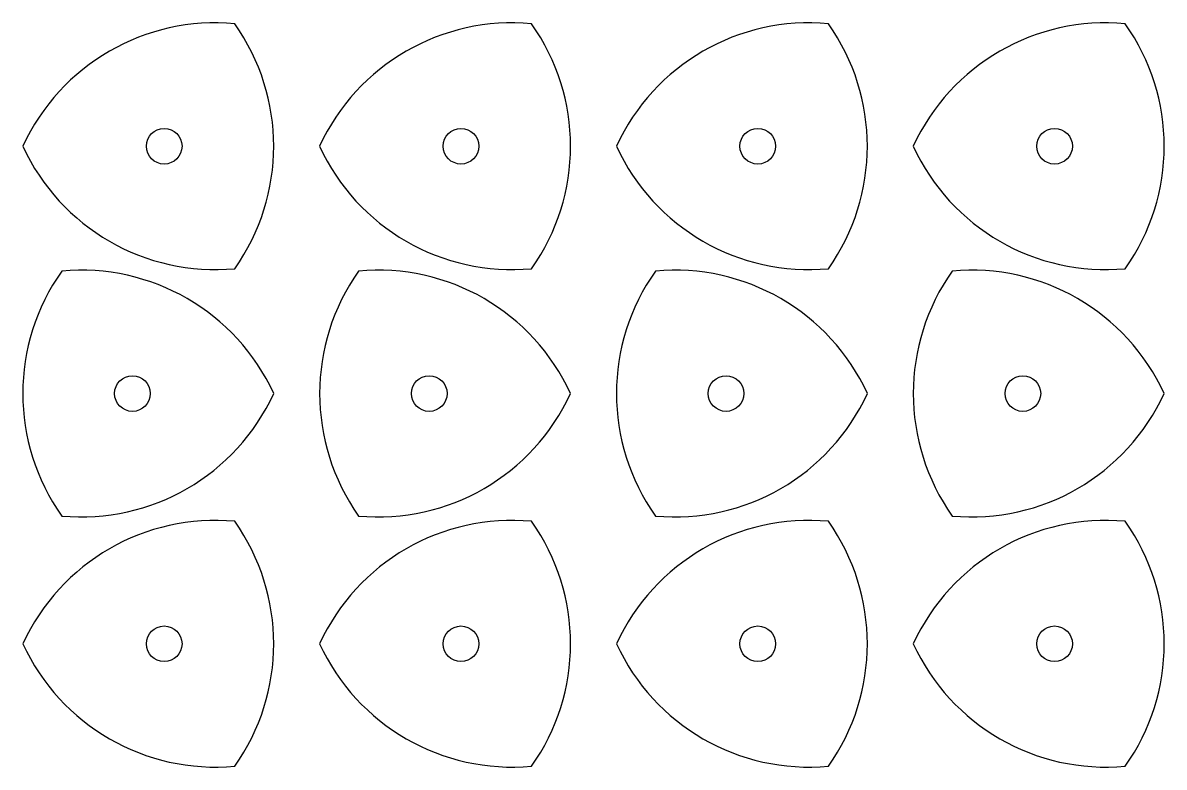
# Model space of a CAD drawing. Extents: x 11054 to 11182, y 1152 to 1235.
import ezdxf

# ---------------------------------------------------------------- set-up
doc = ezdxf.new("R2010")
doc.units = 0
doc.header["$LTSCALE"] = 6.96367
doc.header["$MEASUREMENT"] = 0
doc.layers.add('6_CUT_1', color=5, linetype='Continuous')

msp = doc.modelspace()

# ---------------------------------------------------------------- linework, layer by layer
at = {"layer": '6_CUT_1', "color": 3, "linetype": 'Continuous', "lineweight": 25}
for centre in [(11070.03, 1221.56), (11103.36, 1221.56), (11136.7, 1221.56), (11170.04, 1221.56), (11066.46, 1193.8), (11099.8, 1193.8), (11133.14, 1193.8), (11166.48, 1193.8), (11070.03, 1165.71), (11103.36, 1165.71), (11136.7, 1165.71), (11170.04, 1165.71)]:
    msp.add_circle(centre, 2, dxfattribs=at)
at = {"layer": '6_CUT_1', "color": 5, "linetype": 'Continuous', "lineweight": 25}
for centre, start, end in [((11075.77, 1211.62), 84.7027, 155.2973), ((11058.54, 1221.56), -35.2973, 35.2973), ((11109.1, 1211.62), 84.7027, 155.2973), ((11091.88, 1221.56), -35.2973, 35.2973), ((11142.44, 1211.62), 84.7027, 155.2973), ((11125.22, 1221.56), -35.2973, 35.2973), ((11175.78, 1211.62), 84.7027, 155.2973), ((11158.56, 1221.56), -35.2973, 35.2973), ((11075.77, 1231.5), -155.2973, -84.7027), ((11109.1, 1231.5), -155.2973, -84.7027), ((11142.44, 1231.5), -155.2973, -84.7027), ((11175.78, 1231.5), -155.2973, -84.7027), ((11060.72, 1183.86), 24.7027, 95.2973), ((11094.06, 1183.86), 24.7027, 95.2973), ((11127.4, 1183.86), 24.7027, 95.2973), ((11160.73, 1183.86), 24.7027, 95.2973), ((11077.94, 1193.8), 144.7027, -144.7027), ((11111.28, 1193.8), 144.7027, -144.7027), ((11144.62, 1193.8), 144.7027, -144.7027), ((11177.96, 1193.8), 144.7027, -144.7027), ((11060.72, 1203.74), -95.2973, -24.7027), ((11094.06, 1203.74), -95.2973, -24.7027), ((11127.4, 1203.74), -95.2973, -24.7027), ((11160.73, 1203.74), -95.2973, -24.7027), ((11075.77, 1155.77), 84.7027, 155.2973), ((11058.54, 1165.71), -35.2973, 35.2973), ((11109.1, 1155.77), 84.7027, 155.2973), ((11091.88, 1165.71), -35.2973, 35.2973), ((11142.44, 1155.77), 84.7027, 155.2973), ((11125.22, 1165.71), -35.2973, 35.2973), ((11175.78, 1155.77), 84.7027, 155.2973), ((11158.56, 1165.71), -35.2973, 35.2973), ((11075.77, 1175.66), -155.2973, -84.7027), ((11109.1, 1175.66), -155.2973, -84.7027), ((11142.44, 1175.66), -155.2973, -84.7027), ((11175.78, 1175.66), -155.2973, -84.7027)]:
    msp.add_arc(centre, 23.79, start, end, dxfattribs=at)

doc.saveas('drawing.dxf')
